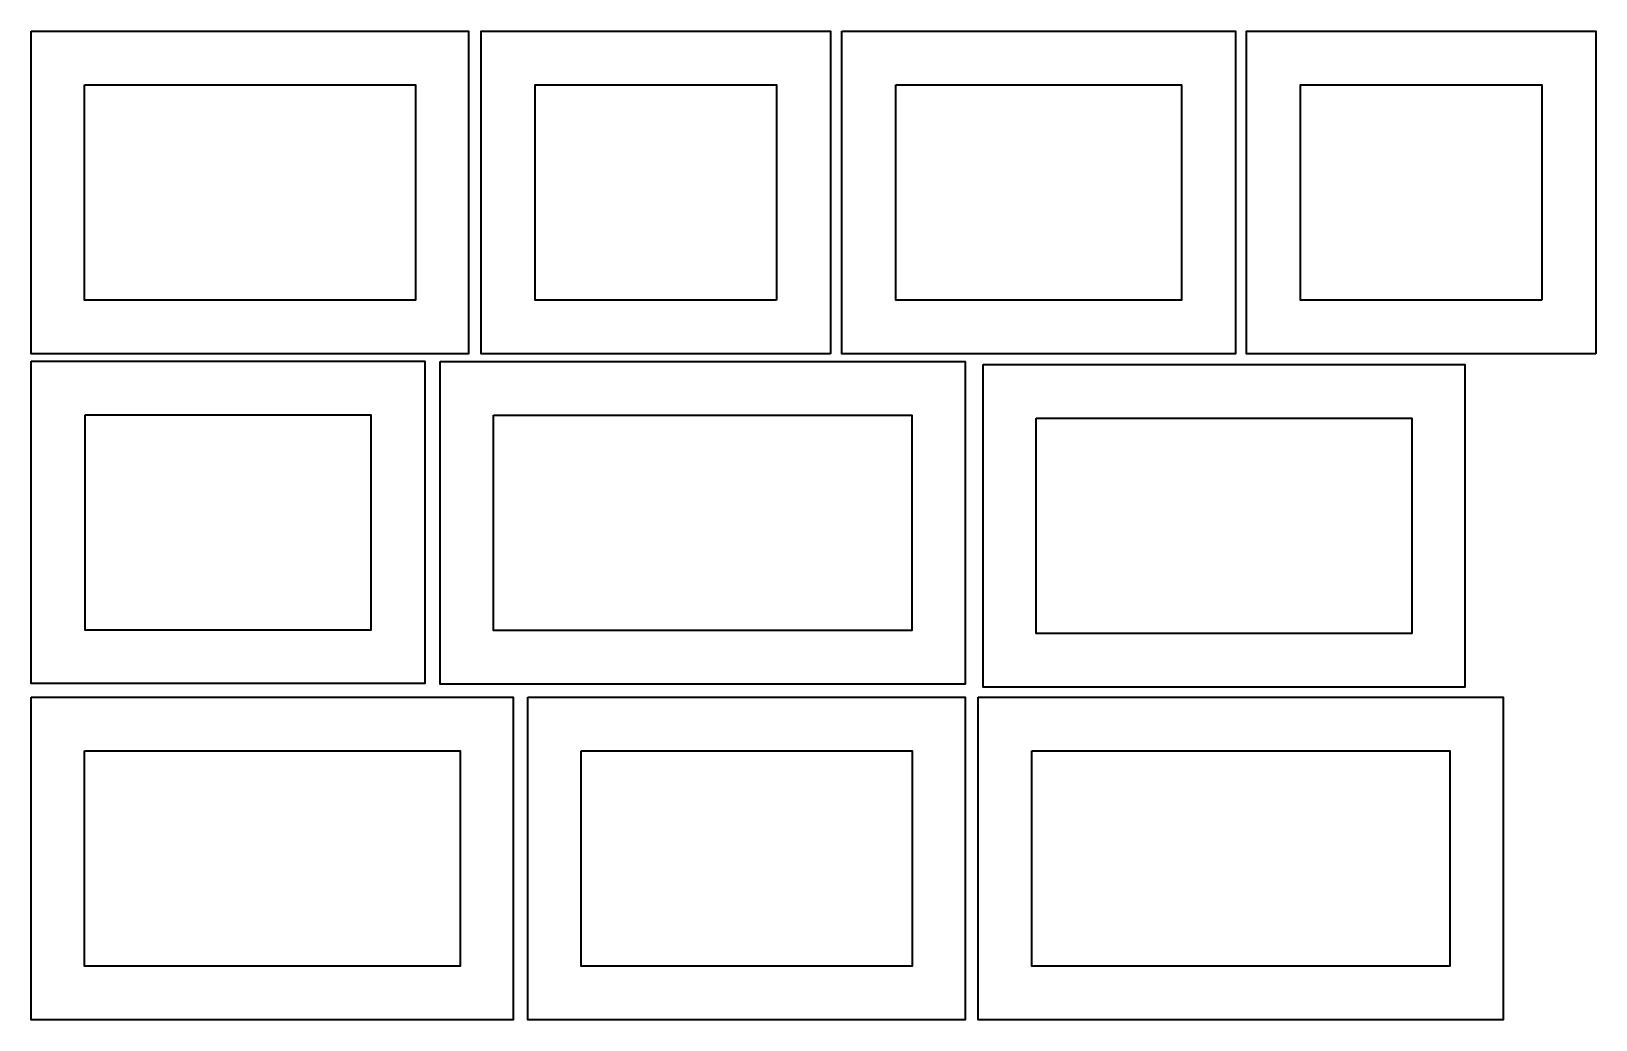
# Model space of a CAD drawing. Header units: inches. Extents: x 43 to 1955, y -1210 to -3.
import ezdxf

# ---------------------------------------------------------------- set-up
doc = ezdxf.new("R2010")
doc.units = ezdxf.units.IN
doc.header["$MEASUREMENT"] = 0
doc.layers.add('1800 outline', color=7, linetype='Continuous')

msp = doc.modelspace()

# ---------------------------------------------------------------- linework, layer by layer
at = {"layer": '1800 outline', "color": 250, "lineweight": 35}
for points in [[(42.9, -2.7), (577.4, -2.7), (577.4, -396.7), (42.9, -396.7), (42.9, -2.7)], [(1019.6, -396.7), (592.6, -396.7), (592.6, -2.7), (1019.6, -2.7), (1019.6, -396.7)], [(1033.7, -2.7), (1514.7, -2.7), (1514.7, -396.7), (1033.7, -396.7), (1033.7, -2.7)], [(1954.9, -396.7), (1527.9, -396.7), (1527.9, -2.7), (1954.9, -2.7), (1954.9, -396.7)], [(107.9, -68.2), (512.4, -68.2), (512.4, -331.2), (107.9, -331.2), (107.9, -68.2)], [(953.6, -331.2), (658.6, -331.2), (658.6, -68.2), (953.6, -68.2), (953.6, -331.2)], [(1099.7, -68.2), (1448.7, -68.2), (1448.7, -331.2), (1099.7, -331.2), (1099.7, -68.2)], [(1888.9, -331.2), (1593.9, -331.2), (1593.9, -68.2), (1888.9, -68.2), (1888.9, -331.2)], [(42.9, -405.7), (523.9, -405.7), (523.9, -799.7), (42.9, -799.7), (42.9, -405.7)], [(542.8, -406.2), (1184.3, -406.2), (1184.3, -800.2), (542.8, -800.2), (542.8, -406.2)], [(1206.1, -409.9), (1795.1, -409.9), (1795.1, -803.9), (1206.1, -803.9), (1206.1, -409.9)], [(108.9, -471.2), (457.9, -471.2), (457.9, -734.2), (108.9, -734.2), (108.9, -471.2)], [(608, -471.7), (1119, -471.7), (1119, -734.7), (608, -734.7), (608, -471.7)], [(1271.1, -475.4), (1730.1, -475.4), (1730.1, -738.4), (1271.1, -738.4), (1271.1, -475.4)], [(42.9, -816.3), (631.9, -816.3), (631.9, -1210.3), (42.9, -1210.3), (42.9, -816.3)], [(649.8, -816.3), (1184.3, -816.3), (1184.3, -1210.3), (649.8, -1210.3), (649.8, -816.3)], [(1200.3, -816.3), (1841.8, -816.3), (1841.8, -1210.3), (1200.3, -1210.3), (1200.3, -816.3)], [(107.9, -881.8), (566.9, -881.8), (566.9, -1144.8), (107.9, -1144.8), (107.9, -881.8)], [(714.8, -881.8), (1119.3, -881.8), (1119.3, -1144.8), (714.8, -1144.8), (714.8, -881.8)], [(1265.6, -881.8), (1776.6, -881.8), (1776.6, -1144.8), (1265.6, -1144.8), (1265.6, -881.8)]]:
    msp.add_lwpolyline(points, dxfattribs=at)

doc.saveas('drawing.dxf')
